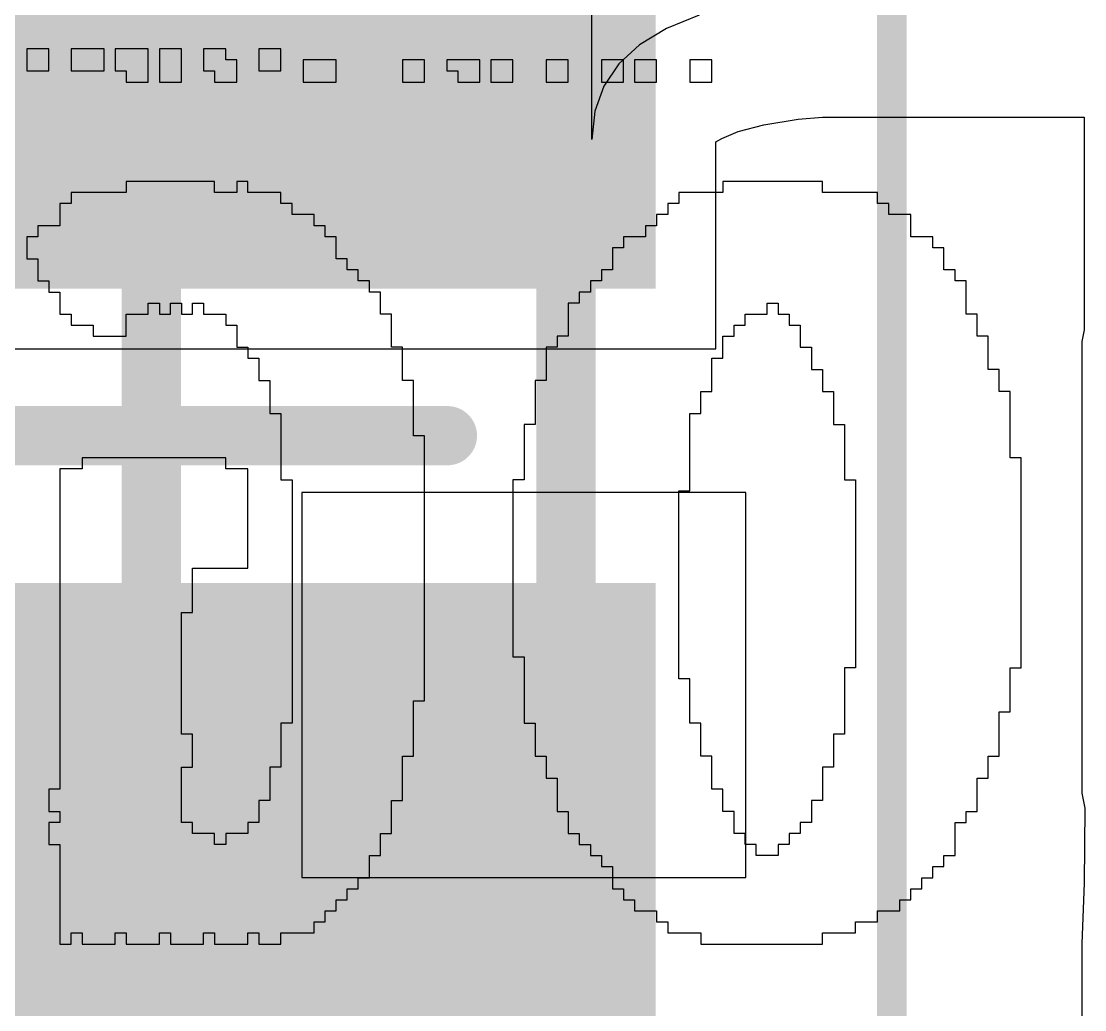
# Model space of a CAD drawing. Header units: millimetres. Extents: x 0 to 168, y 0 to 109.
# Drawn here: x 80.553 to 82.348, y 68.754 to 70.423 of the extents above; entities that cross this region are included whole.
import ezdxf

# ---------------------------------------------------------------- set-up
doc = ezdxf.new("R2010")
doc.units = ezdxf.units.MM
for name, color, linetype in [('BottomOverlay', 54, 'Continuous'), ('Mechanical13', 56, 'Continuous'), ('Mechanical15', 56, 'Continuous'), ('TopLayer', 1, 'Continuous'), ('TopPaste', 8, 'Continuous'), ('TopSolder', 216, 'Continuous')]:
    doc.layers.add(name, color=color, linetype=linetype)

# ---------------------------------------------------------------- blocks, each defined once
blk = doc.blocks.new('RES0805_140')
at = {"layer": 'TopLayer'}
for points in [[(-1.65, -0.75), (-1.65, 0.75), (-0.35, 0.75), (-0.35, -0.75)], [(0.35, -0.75), (0.35, 0.75), (1.65, 0.75), (1.65, -0.75)]]:
    blk.add_hatch(color=1, dxfattribs=at).paths.add_polyline_path(points)
at = {"layer": 'TopPaste'}
for points in [[(-1.65, -0.75), (-1.65, 0.75), (-0.35, 0.75), (-0.35, -0.75)], [(0.35, -0.75), (0.35, 0.75), (1.65, 0.75), (1.65, -0.75)]]:
    blk.add_hatch(color=8, dxfattribs=at).paths.add_polyline_path(points)
at = {"layer": 'TopSolder'}
for points in [[(-1.7516, -0.8516), (-1.7516, 0.8516), (-0.2484, 0.8516), (-0.2484, -0.8516)], [(0.2484, -0.8516), (0.2484, 0.8516), (1.7516, 0.8516), (1.7516, -0.8516)]]:
    blk.add_hatch(color=216, dxfattribs=at).paths.add_polyline_path(points)
at = {"layer": 'Mechanical13', "const_width": 0.1}
blk.add_lwpolyline([(1.1, 0.7), (-1.1, 0.7)], dxfattribs=at)
at = {"layer": 'Mechanical15'}
for points, const_width in [([(2.15, 1.25), (-2.15, 1.25)], 0.05), ([(0, -0.5), (0, 0.5)], 0.1), ([(0.5, 0), (-0.5, 0)], 0.1)]:
    blk.add_lwpolyline(points, dxfattribs=dict(at, const_width=const_width))
at = {"layer": 'Mechanical15', "const_width": 0.05}
for points in [[(-0.025, 0.5, 1), (0.025, 0.5, 1)], [(-0.525, 0, 1), (-0.475, 0, 1)], [(0.475, 0, 1), (0.525, 0, 1)]]:
    blk.add_lwpolyline(points, format="xyb", close=True, dxfattribs=at)

msp = doc.modelspace()

# ---------------------------------------------------------------- linework, layer by layer
at = {"layer": 'BottomOverlay'}
for p, q in [((80.5993, 70.3759), (80.562, 70.3759)), ((80.562, 70.3759), (80.562, 70.3572)), ((80.5993, 70.3572), (80.5993, 70.3759)), ((80.6925, 70.3759), (80.6366, 70.3759)), ((80.6366, 70.3759), (80.6366, 70.3572)), ((80.6925, 70.3572), (80.6925, 70.3759)), ((80.7671, 70.3759), (80.7112, 70.3759)), ((80.7112, 70.3759), (80.7112, 70.3572)), ((80.7671, 70.3572), (80.7671, 70.3759)), ((80.8231, 70.3759), (80.7858, 70.3759)), ((80.7858, 70.3759), (80.7858, 70.3572)), ((80.8231, 70.3572), (80.8231, 70.3759)), ((80.8977, 70.3759), (80.8604, 70.3759)), ((80.8604, 70.3759), (80.8604, 70.3572)), ((80.8977, 70.3572), (80.8977, 70.3759)), ((80.991, 70.3759), (80.9537, 70.3759)), ((80.9537, 70.3759), (80.9537, 70.3572)), ((80.991, 70.3572), (80.991, 70.3759)), ((80.562, 70.3572), (80.562, 70.3386)), ((80.5993, 70.3386), (80.5993, 70.3572)), ((80.6366, 70.3572), (80.6366, 70.3386)), ((80.6925, 70.3386), (80.6925, 70.3572)), ((80.7112, 70.3572), (80.7112, 70.3386)), ((80.7671, 70.3386), (80.7671, 70.3572)), ((80.7858, 70.3572), (80.7858, 70.3386)), ((80.8231, 70.3386), (80.8231, 70.3572)), ((80.8604, 70.3572), (80.8604, 70.3386)), ((80.9164, 70.3572), (80.8977, 70.3572)), ((80.9164, 70.3386), (80.9164, 70.3572)), ((80.9537, 70.3572), (80.9537, 70.3386)), ((80.991, 70.3386), (80.991, 70.3572)), ((81.0843, 70.3572), (81.0283, 70.3572)), ((81.0283, 70.3572), (81.0283, 70.3386)), ((81.0843, 70.3386), (81.0843, 70.3572)), ((81.2335, 70.3572), (81.1962, 70.3572)), ((81.1962, 70.3572), (81.1962, 70.3386)), ((81.2335, 70.3386), (81.2335, 70.3572)), ((81.3268, 70.3572), (81.2708, 70.3572)), ((81.2708, 70.3572), (81.2708, 70.3386)), ((81.3268, 70.3386), (81.3268, 70.3572)), ((81.3827, 70.3572), (81.3454, 70.3572)), ((81.3454, 70.3572), (81.3454, 70.3386)), ((81.3827, 70.3386), (81.3827, 70.3572)), ((81.476, 70.3572), (81.4387, 70.3572)), ((81.4387, 70.3572), (81.4387, 70.3386)), ((81.476, 70.3386), (81.476, 70.3572)), ((81.5693, 70.3572), (81.532, 70.3572)), ((81.532, 70.3572), (81.532, 70.3386)), ((81.5693, 70.3386), (81.5693, 70.3572)), ((81.6252, 70.3572), (81.5879, 70.3572)), ((81.5879, 70.3572), (81.5879, 70.3386)), ((81.6252, 70.3386), (81.6252, 70.3572)), ((81.7185, 70.3572), (81.6812, 70.3572)), ((81.6812, 70.3572), (81.6812, 70.3386)), ((81.7185, 70.3386), (81.7185, 70.3572)), ((80.562, 70.3386), (80.5993, 70.3386)), ((80.6366, 70.3386), (80.6925, 70.3386)), ((80.7112, 70.3386), (80.7298, 70.3386)), ((80.7298, 70.3386), (80.7298, 70.3199)), ((80.7671, 70.3199), (80.7671, 70.3386)), ((80.7858, 70.3386), (80.7858, 70.3199)), ((80.8231, 70.3199), (80.8231, 70.3386)), ((80.8604, 70.3386), (80.8791, 70.3386)), ((80.8791, 70.3386), (80.8791, 70.3199)), ((80.9164, 70.3199), (80.9164, 70.3386)), ((80.9537, 70.3386), (80.991, 70.3386)), ((81.0283, 70.3386), (81.0283, 70.3199)), ((81.0843, 70.3199), (81.0843, 70.3386)), ((81.1962, 70.3386), (81.1962, 70.3199)), ((81.2335, 70.3199), (81.2335, 70.3386)), ((81.2708, 70.3386), (81.2895, 70.3386)), ((81.2895, 70.3386), (81.2895, 70.3199)), ((81.3268, 70.3199), (81.3268, 70.3386)), ((81.3454, 70.3386), (81.3454, 70.3199)), ((81.3827, 70.3199), (81.3827, 70.3386)), ((81.4387, 70.3386), (81.4387, 70.3199)), ((81.476, 70.3199), (81.476, 70.3386)), ((81.532, 70.3386), (81.532, 70.3199)), ((81.5693, 70.3199), (81.5693, 70.3386)), ((81.5879, 70.3386), (81.5879, 70.3199)), ((81.6252, 70.3199), (81.6252, 70.3386)), ((81.6812, 70.3386), (81.6812, 70.3199)), ((81.7185, 70.3199), (81.7185, 70.3386)), ((80.7298, 70.3199), (80.7671, 70.3199)), ((80.7858, 70.3199), (80.8231, 70.3199)), ((80.8791, 70.3199), (80.9164, 70.3199)), ((81.0283, 70.3199), (81.0843, 70.3199)), ((81.1962, 70.3199), (81.2335, 70.3199)), ((81.2895, 70.3199), (81.3268, 70.3199)), ((81.3454, 70.3199), (81.3827, 70.3199)), ((81.4387, 70.3199), (81.476, 70.3199)), ((81.532, 70.3199), (81.5693, 70.3199)), ((81.5879, 70.3199), (81.6252, 70.3199)), ((81.6812, 70.3199), (81.7185, 70.3199)), ((80.8791, 70.152), (80.7298, 70.152)), ((80.7298, 70.152), (80.7298, 70.1334)), ((80.8791, 70.1334), (80.8791, 70.152)), ((80.935, 70.152), (80.9164, 70.152)), ((80.9164, 70.152), (80.9164, 70.1334)), ((80.935, 70.1334), (80.935, 70.152)), ((81.905, 70.152), (81.7372, 70.152)), ((81.7372, 70.152), (81.7372, 70.1334)), ((81.905, 70.1334), (81.905, 70.152)), ((80.7298, 70.1334), (80.6366, 70.1334)), ((80.6366, 70.1334), (80.6366, 70.1147)), ((80.9164, 70.1334), (80.8791, 70.1334)), ((80.991, 70.1334), (80.935, 70.1334)), ((80.991, 70.1147), (80.991, 70.1334)), ((81.7372, 70.1334), (81.6625, 70.1334)), ((81.6625, 70.1334), (81.6625, 70.1147)), ((81.9983, 70.1334), (81.905, 70.1334)), ((81.9983, 70.1147), (81.9983, 70.1334)), ((80.6366, 70.1147), (80.6179, 70.1147)), ((80.6179, 70.1147), (80.6179, 70.0961)), ((81.0097, 70.1147), (80.991, 70.1147)), ((81.0097, 70.0961), (81.0097, 70.1147)), ((81.6625, 70.1147), (81.6439, 70.1147)), ((81.6439, 70.1147), (81.6439, 70.0961)), ((82.017, 70.1147), (81.9983, 70.1147)), ((82.017, 70.0961), (82.017, 70.1147)), ((80.6179, 70.0961), (80.6179, 70.0774)), ((81.047, 70.0961), (81.0097, 70.0961)), ((81.047, 70.0774), (81.047, 70.0961)), ((81.6439, 70.0961), (81.6252, 70.0961)), ((81.6252, 70.0961), (81.6252, 70.0774)), ((82.0543, 70.0961), (82.017, 70.0961)), ((82.0543, 70.0774), (82.0543, 70.0961)), ((80.6179, 70.0774), (80.5806, 70.0774)), ((80.5806, 70.0774), (80.5806, 70.0588)), ((81.0656, 70.0774), (81.047, 70.0774)), ((81.0656, 70.0588), (81.0656, 70.0774)), ((81.6252, 70.0774), (81.6066, 70.0774)), ((81.6066, 70.0774), (81.6066, 70.0588)), ((82.0543, 70.0588), (82.0543, 70.0774)), ((80.5806, 70.0588), (80.562, 70.0588)), ((80.562, 70.0588), (80.562, 70.0401)), ((81.0843, 70.0588), (81.0656, 70.0588)), ((81.0843, 70.0401), (81.0843, 70.0588)), ((81.6066, 70.0588), (81.5693, 70.0588)), ((81.5693, 70.0588), (81.5693, 70.0401)), ((82.0916, 70.0588), (82.0543, 70.0588)), ((82.0916, 70.0401), (82.0916, 70.0588)), ((80.562, 70.0401), (80.562, 70.0214)), ((81.0843, 70.0214), (81.0843, 70.0401)), ((81.5693, 70.0401), (81.5506, 70.0401)), ((81.5506, 70.0401), (81.5506, 70.0214)), ((82.1102, 70.0401), (82.0916, 70.0401)), ((82.1102, 70.0214), (82.1102, 70.0401)), ((80.562, 70.0214), (80.5806, 70.0214)), ((80.5806, 70.0214), (80.5806, 70.0028)), ((81.1029, 70.0214), (81.0843, 70.0214)), ((81.1029, 70.0028), (81.1029, 70.0214)), ((81.5506, 70.0214), (81.5506, 70.0028)), ((82.1102, 70.0028), (82.1102, 70.0214)), ((80.5806, 70.0028), (80.5806, 69.9841)), ((81.1216, 70.0028), (81.1029, 70.0028)), ((81.1216, 69.9841), (81.1216, 70.0028)), ((81.5506, 70.0028), (81.532, 70.0028)), ((81.532, 70.0028), (81.532, 69.9841)), ((82.1289, 70.0028), (82.1102, 70.0028)), ((82.1289, 69.9841), (82.1289, 70.0028)), ((80.5806, 69.9841), (80.5993, 69.9841)), ((80.5993, 69.9841), (80.5993, 69.9655)), ((81.1402, 69.9841), (81.1216, 69.9841)), ((81.1402, 69.9655), (81.1402, 69.9841)), ((81.532, 69.9841), (81.5133, 69.9841)), ((81.5133, 69.9841), (81.5133, 69.9655)), ((82.1475, 69.9841), (82.1289, 69.9841)), ((82.1475, 69.9655), (82.1475, 69.9841)), ((80.5993, 69.9655), (80.6179, 69.9655)), ((80.6179, 69.9655), (80.6179, 69.9468)), ((81.1589, 69.9655), (81.1402, 69.9655)), ((81.1589, 69.9468), (81.1589, 69.9655)), ((81.5133, 69.9655), (81.4947, 69.9655)), ((81.4947, 69.9655), (81.4947, 69.9468)), ((82.1475, 69.9468), (82.1475, 69.9655)), ((80.6179, 69.9468), (80.6179, 69.9282)), ((80.7671, 69.9282), (80.7671, 69.9468)), ((80.7671, 69.9468), (80.7858, 69.9468)), ((80.7858, 69.9468), (80.7858, 69.9282)), ((80.8045, 69.9282), (80.8045, 69.9468)), ((80.8045, 69.9468), (80.8231, 69.9468)), ((80.8231, 69.9468), (80.8231, 69.9282)), ((80.8418, 69.9282), (80.8418, 69.9468)), ((80.8418, 69.9468), (80.8604, 69.9468)), ((80.8604, 69.9468), (80.8604, 69.9282)), ((81.1589, 69.9282), (81.1589, 69.9468)), ((81.4947, 69.9468), (81.476, 69.9468)), ((81.476, 69.9468), (81.476, 69.9282)), ((81.8118, 69.9282), (81.8118, 69.9468)), ((81.8118, 69.9468), (81.8304, 69.9468)), ((81.8304, 69.9468), (81.8304, 69.9282)), ((82.1475, 69.9282), (82.1475, 69.9468)), ((80.6179, 69.9282), (80.6366, 69.9282)), ((80.6366, 69.9282), (80.6366, 69.9095)), ((80.7298, 69.9095), (80.7298, 69.9282)), ((80.7298, 69.9282), (80.7671, 69.9282)), ((80.7858, 69.9282), (80.8045, 69.9282)), ((80.8231, 69.9282), (80.8418, 69.9282)), ((80.8604, 69.9282), (80.8977, 69.9282)), ((80.8977, 69.9282), (80.8977, 69.9095)), ((81.1775, 69.9282), (81.1589, 69.9282)), ((81.1775, 69.9095), (81.1775, 69.9282)), ((81.476, 69.9282), (81.476, 69.9095)), ((81.7745, 69.9095), (81.7745, 69.9282)), ((81.7745, 69.9282), (81.8118, 69.9282)), ((81.8304, 69.9282), (81.8491, 69.9282)), ((81.8491, 69.9282), (81.8491, 69.9095)), ((82.1662, 69.9282), (82.1475, 69.9282)), ((82.1662, 69.9095), (82.1662, 69.9282)), ((80.6366, 69.9095), (80.6739, 69.9095)), ((80.6739, 69.9095), (80.6739, 69.8909)), ((80.7298, 69.8909), (80.7298, 69.9095)), ((80.8977, 69.9095), (80.9164, 69.9095)), ((80.9164, 69.9095), (80.9164, 69.8909)), ((81.1775, 69.8909), (81.1775, 69.9095)), ((81.476, 69.9095), (81.476, 69.8909)), ((81.7558, 69.8909), (81.7558, 69.9095)), ((81.7558, 69.9095), (81.7745, 69.9095)), ((81.8491, 69.9095), (81.8677, 69.9095)), ((81.8677, 69.9095), (81.8677, 69.8909)), ((82.1662, 69.8909), (82.1662, 69.9095)), ((80.6739, 69.8909), (80.7298, 69.8909)), ((80.9164, 69.8909), (80.9164, 69.8722)), ((81.1775, 69.8722), (81.1775, 69.8909)), ((81.476, 69.8909), (81.4573, 69.8909)), ((81.4573, 69.8909), (81.4573, 69.8722)), ((81.7372, 69.8722), (81.7372, 69.8909)), ((81.7372, 69.8909), (81.7558, 69.8909)), ((81.8677, 69.8909), (81.8677, 69.8722)), ((82.1848, 69.8909), (82.1662, 69.8909)), ((82.1848, 69.8722), (82.1848, 69.8909)), ((80.9164, 69.8722), (80.935, 69.8722)), ((80.935, 69.8722), (80.935, 69.8536)), ((81.1962, 69.8722), (81.1775, 69.8722)), ((81.1962, 69.8536), (81.1962, 69.8722)), ((81.4573, 69.8722), (81.4387, 69.8722)), ((81.4387, 69.8722), (81.4387, 69.8536)), ((81.7372, 69.8536), (81.7372, 69.8722)), ((81.8677, 69.8722), (81.8864, 69.8722)), ((81.8864, 69.8722), (81.8864, 69.8536)), ((82.1848, 69.8536), (82.1848, 69.8722)), ((80.935, 69.8536), (80.9537, 69.8536)), ((80.9537, 69.8536), (80.9537, 69.8349)), ((81.1962, 69.8349), (81.1962, 69.8536)), ((81.4387, 69.8536), (81.4387, 69.8349)), ((81.7185, 69.8349), (81.7185, 69.8536)), ((81.7185, 69.8536), (81.7372, 69.8536)), ((81.8864, 69.8536), (81.8864, 69.8349)), ((82.1848, 69.8349), (82.1848, 69.8536)), ((80.9537, 69.8349), (80.9537, 69.8163)), ((81.1962, 69.8163), (81.1962, 69.8349)), ((81.4387, 69.8349), (81.4387, 69.8163)), ((81.7185, 69.8163), (81.7185, 69.8349)), ((81.8864, 69.8349), (81.905, 69.8349)), ((81.905, 69.8349), (81.905, 69.8163)), ((82.2035, 69.8349), (82.1848, 69.8349)), ((82.2035, 69.8163), (82.2035, 69.8349)), ((80.9537, 69.8163), (80.9723, 69.8163)), ((80.9723, 69.8163), (80.9723, 69.7976)), ((81.2148, 69.8163), (81.1962, 69.8163)), ((81.2148, 69.7976), (81.2148, 69.8163)), ((81.4387, 69.8163), (81.42, 69.8163)), ((81.42, 69.8163), (81.42, 69.7976)), ((81.7185, 69.7976), (81.7185, 69.8163)), ((81.905, 69.8163), (81.905, 69.7976)), ((82.2035, 69.7976), (82.2035, 69.8163)), ((80.9723, 69.7976), (80.9723, 69.779)), ((81.2148, 69.779), (81.2148, 69.7976)), ((81.42, 69.7976), (81.42, 69.779)), ((81.6998, 69.779), (81.6998, 69.7976)), ((81.6998, 69.7976), (81.7185, 69.7976)), ((81.905, 69.7976), (81.9237, 69.7976)), ((81.9237, 69.7976), (81.9237, 69.779)), ((82.2222, 69.7976), (82.2035, 69.7976)), ((82.2222, 69.779), (82.2222, 69.7976)), ((80.9723, 69.779), (80.9723, 69.7603)), ((81.2148, 69.7603), (81.2148, 69.779)), ((81.42, 69.779), (81.42, 69.7603)), ((81.6998, 69.7603), (81.6998, 69.779)), ((81.9237, 69.779), (81.9237, 69.7603)), ((82.2222, 69.7603), (82.2222, 69.779)), ((80.9723, 69.7603), (80.991, 69.7603)), ((80.991, 69.7603), (80.991, 69.7416)), ((81.2148, 69.7416), (81.2148, 69.7603)), ((81.42, 69.7603), (81.42, 69.7416)), ((81.6812, 69.7416), (81.6812, 69.7603)), ((81.6812, 69.7603), (81.6998, 69.7603)), ((81.9237, 69.7603), (81.9237, 69.7416)), ((82.2222, 69.7416), (82.2222, 69.7603)), ((80.991, 69.7416), (80.991, 69.723)), ((81.2148, 69.723), (81.2148, 69.7416)), ((81.42, 69.7416), (81.4014, 69.7416)), ((81.4014, 69.7416), (81.4014, 69.723)), ((81.6812, 69.723), (81.6812, 69.7416)), ((81.9237, 69.7416), (81.9423, 69.7416)), ((81.9423, 69.7416), (81.9423, 69.723)), ((82.2222, 69.723), (82.2222, 69.7416)), ((80.991, 69.723), (80.991, 69.7043)), ((81.2335, 69.723), (81.2148, 69.723)), ((81.2335, 69.7043), (81.2335, 69.723)), ((81.4014, 69.723), (81.4014, 69.7043)), ((81.6812, 69.7043), (81.6812, 69.723)), ((81.9423, 69.723), (81.9423, 69.7043)), ((82.2222, 69.7043), (82.2222, 69.723)), ((80.991, 69.7043), (80.991, 69.6857)), ((81.2335, 69.6857), (81.2335, 69.7043)), ((81.4014, 69.7043), (81.4014, 69.6857)), ((81.6812, 69.6857), (81.6812, 69.7043)), ((81.9423, 69.7043), (81.9423, 69.6857)), ((82.2222, 69.6857), (82.2222, 69.7043)), ((80.8977, 69.6857), (80.6552, 69.6857)), ((80.6552, 69.6857), (80.6552, 69.667)), ((80.8977, 69.667), (80.8977, 69.6857)), ((80.991, 69.6857), (80.991, 69.667)), ((81.2335, 69.667), (81.2335, 69.6857)), ((81.4014, 69.6857), (81.4014, 69.667)), ((81.6812, 69.667), (81.6812, 69.6857)), ((81.9423, 69.6857), (81.9423, 69.667)), ((82.2408, 69.6857), (82.2222, 69.6857)), ((82.2408, 69.667), (82.2408, 69.6857)), ((80.6552, 69.667), (80.6179, 69.667)), ((80.6179, 69.667), (80.6179, 69.6484)), ((80.935, 69.667), (80.8977, 69.667)), ((80.935, 69.6484), (80.935, 69.667)), ((80.991, 69.667), (80.991, 69.6484)), ((81.2335, 69.6484), (81.2335, 69.667)), ((81.4014, 69.667), (81.4014, 69.6484)), ((81.6812, 69.6484), (81.6812, 69.667)), ((81.9423, 69.667), (81.9423, 69.6484)), ((82.2408, 69.6484), (82.2408, 69.667)), ((80.6179, 69.6484), (80.6179, 69.6297)), ((80.935, 69.6297), (80.935, 69.6484)), ((80.991, 69.6484), (81.0097, 69.6484)), ((81.0097, 69.6484), (81.0097, 69.6297)), ((81.2335, 69.6297), (81.2335, 69.6484)), ((81.4014, 69.6484), (81.3827, 69.6484)), ((81.3827, 69.6484), (81.3827, 69.6297)), ((81.6812, 69.6297), (81.6812, 69.6484)), ((81.9423, 69.6484), (81.961, 69.6484)), ((81.961, 69.6484), (81.961, 69.6297)), ((82.2408, 69.6297), (82.2408, 69.6484)), ((80.6179, 69.6297), (80.6179, 69.6111)), ((80.935, 69.6111), (80.935, 69.6297)), ((81.0097, 69.6297), (81.0097, 69.6111)), ((81.2335, 69.6111), (81.2335, 69.6297)), ((81.3827, 69.6297), (81.3827, 69.6111)), ((81.6625, 69.6111), (81.6625, 69.6297)), ((81.6625, 69.6297), (81.6812, 69.6297)), ((81.961, 69.6297), (81.961, 69.6111)), ((82.2408, 69.6111), (82.2408, 69.6297)), ((80.6179, 69.6111), (80.6179, 69.5924)), ((80.935, 69.5924), (80.935, 69.6111)), ((81.0097, 69.6111), (81.0097, 69.5924)), ((81.2335, 69.5924), (81.2335, 69.6111)), ((81.3827, 69.6111), (81.3827, 69.5924)), ((81.6625, 69.5924), (81.6625, 69.6111)), ((81.961, 69.6111), (81.961, 69.5924)), ((82.2408, 69.5924), (82.2408, 69.6111)), ((80.6179, 69.5924), (80.6179, 69.5738)), ((80.935, 69.5738), (80.935, 69.5924)), ((81.0097, 69.5924), (81.0097, 69.5738)), ((81.2335, 69.5738), (81.2335, 69.5924)), ((81.3827, 69.5924), (81.3827, 69.5738)), ((81.6625, 69.5738), (81.6625, 69.5924)), ((81.961, 69.5924), (81.961, 69.5738)), ((82.2408, 69.5738), (82.2408, 69.5924)), ((80.6179, 69.5738), (80.6179, 69.5551)), ((80.935, 69.5551), (80.935, 69.5738)), ((81.0097, 69.5738), (81.0097, 69.5551)), ((81.2335, 69.5551), (81.2335, 69.5738)), ((81.3827, 69.5738), (81.3827, 69.5551)), ((81.6625, 69.5551), (81.6625, 69.5738)), ((81.961, 69.5738), (81.961, 69.5551)), ((82.2408, 69.5551), (82.2408, 69.5738)), ((80.6179, 69.5551), (80.6179, 69.5364)), ((80.935, 69.5364), (80.935, 69.5551)), ((81.0097, 69.5551), (81.0097, 69.5364)), ((81.2335, 69.5364), (81.2335, 69.5551)), ((81.3827, 69.5551), (81.3827, 69.5364)), ((81.6625, 69.5364), (81.6625, 69.5551)), ((81.961, 69.5551), (81.961, 69.5364)), ((82.2408, 69.5364), (82.2408, 69.5551)), ((80.6179, 69.5364), (80.6179, 69.5178)), ((80.935, 69.5178), (80.935, 69.5364)), ((81.0097, 69.5364), (81.0097, 69.5178)), ((81.2335, 69.5178), (81.2335, 69.5364)), ((81.3827, 69.5364), (81.3827, 69.5178)), ((81.6625, 69.5178), (81.6625, 69.5364)), ((81.961, 69.5364), (81.961, 69.5178)), ((82.2408, 69.5178), (82.2408, 69.5364)), ((80.6179, 69.5178), (80.6179, 69.4991)), ((80.935, 69.4991), (80.935, 69.5178)), ((81.0097, 69.5178), (81.0097, 69.4991)), ((81.2335, 69.4991), (81.2335, 69.5178)), ((81.3827, 69.5178), (81.3827, 69.4991)), ((81.6625, 69.4991), (81.6625, 69.5178)), ((81.961, 69.5178), (81.961, 69.4991)), ((82.2408, 69.4991), (82.2408, 69.5178)), ((80.6179, 69.4991), (80.6179, 69.4805)), ((80.8418, 69.4805), (80.8418, 69.4991)), ((80.8418, 69.4991), (80.935, 69.4991)), ((81.0097, 69.4991), (81.0097, 69.4805)), ((81.2335, 69.4805), (81.2335, 69.4991)), ((81.3827, 69.4991), (81.3827, 69.4805)), ((81.6625, 69.4805), (81.6625, 69.4991)), ((81.961, 69.4991), (81.961, 69.4805)), ((82.2408, 69.4805), (82.2408, 69.4991)), ((80.6179, 69.4805), (80.6179, 69.4618)), ((80.8418, 69.4618), (80.8418, 69.4805)), ((81.0097, 69.4805), (81.0097, 69.4618)), ((81.2335, 69.4618), (81.2335, 69.4805)), ((81.3827, 69.4805), (81.3827, 69.4618)), ((81.6625, 69.4618), (81.6625, 69.4805)), ((81.961, 69.4805), (81.961, 69.4618)), ((82.2408, 69.4618), (82.2408, 69.4805)), ((80.6179, 69.4618), (80.6179, 69.4432)), ((80.8418, 69.4432), (80.8418, 69.4618)), ((81.0097, 69.4618), (81.0097, 69.4432)), ((81.2335, 69.4432), (81.2335, 69.4618)), ((81.3827, 69.4618), (81.3827, 69.4432)), ((81.6625, 69.4432), (81.6625, 69.4618)), ((81.961, 69.4618), (81.961, 69.4432)), ((82.2408, 69.4432), (82.2408, 69.4618)), ((80.6179, 69.4432), (80.6179, 69.4245)), ((80.8418, 69.4245), (80.8418, 69.4432)), ((81.0097, 69.4432), (81.0097, 69.4245)), ((81.2335, 69.4245), (81.2335, 69.4432)), ((81.3827, 69.4432), (81.3827, 69.4245)), ((81.6625, 69.4245), (81.6625, 69.4432)), ((81.961, 69.4432), (81.961, 69.4245)), ((82.2408, 69.4245), (82.2408, 69.4432)), ((80.6179, 69.4245), (80.6179, 69.4059)), ((80.8231, 69.4059), (80.8231, 69.4245)), ((80.8231, 69.4245), (80.8418, 69.4245)), ((81.0097, 69.4245), (81.0097, 69.4059)), ((81.2335, 69.4059), (81.2335, 69.4245)), ((81.3827, 69.4245), (81.3827, 69.4059)), ((81.6625, 69.4059), (81.6625, 69.4245)), ((81.961, 69.4245), (81.961, 69.4059)), ((82.2408, 69.4059), (82.2408, 69.4245)), ((80.6179, 69.4059), (80.6179, 69.3872)), ((80.8231, 69.3872), (80.8231, 69.4059)), ((81.0097, 69.4059), (81.0097, 69.3872)), ((81.2335, 69.3872), (81.2335, 69.4059)), ((81.3827, 69.4059), (81.3827, 69.3872)), ((81.6625, 69.3872), (81.6625, 69.4059)), ((81.961, 69.4059), (81.961, 69.3872)), ((82.2408, 69.3872), (82.2408, 69.4059)), ((80.6179, 69.3872), (80.6179, 69.3686)), ((80.8231, 69.3686), (80.8231, 69.3872)), ((81.0097, 69.3872), (81.0097, 69.3686)), ((81.2335, 69.3686), (81.2335, 69.3872)), ((81.3827, 69.3872), (81.3827, 69.3686)), ((81.6625, 69.3686), (81.6625, 69.3872)), ((81.961, 69.3872), (81.961, 69.3686)), ((82.2408, 69.3686), (82.2408, 69.3872)), ((80.6179, 69.3686), (80.6179, 69.3499)), ((80.8231, 69.3499), (80.8231, 69.3686)), ((81.0097, 69.3686), (81.0097, 69.3499)), ((81.2335, 69.3499), (81.2335, 69.3686)), ((81.3827, 69.3686), (81.3827, 69.3499)), ((81.6625, 69.3499), (81.6625, 69.3686)), ((81.961, 69.3686), (81.961, 69.3499)), ((82.2408, 69.3499), (82.2408, 69.3686)), ((80.6179, 69.3499), (80.6179, 69.3313)), ((80.8231, 69.3313), (80.8231, 69.3499)), ((81.0097, 69.3499), (81.0097, 69.3313)), ((81.2335, 69.3313), (81.2335, 69.3499)), ((81.3827, 69.3499), (81.4014, 69.3499)), ((81.4014, 69.3499), (81.4014, 69.3313)), ((81.6625, 69.3313), (81.6625, 69.3499)), ((81.961, 69.3499), (81.961, 69.3313)), ((82.2408, 69.3313), (82.2408, 69.3499)), ((80.6179, 69.3313), (80.6179, 69.3126)), ((80.8231, 69.3126), (80.8231, 69.3313)), ((81.0097, 69.3313), (81.0097, 69.3126)), ((81.2335, 69.3126), (81.2335, 69.3313)), ((81.4014, 69.3313), (81.4014, 69.3126)), ((81.6625, 69.3126), (81.6625, 69.3313)), ((81.961, 69.3313), (81.9423, 69.3313)), ((81.9423, 69.3313), (81.9423, 69.3126)), ((82.2222, 69.3126), (82.2222, 69.3313)), ((82.2222, 69.3313), (82.2408, 69.3313)), ((80.6179, 69.3126), (80.6179, 69.2939)), ((80.8231, 69.2939), (80.8231, 69.3126)), ((81.0097, 69.3126), (81.0097, 69.2939)), ((81.2335, 69.2939), (81.2335, 69.3126)), ((81.4014, 69.3126), (81.4014, 69.2939)), ((81.6812, 69.3126), (81.6625, 69.3126)), ((81.6812, 69.2939), (81.6812, 69.3126)), ((81.9423, 69.3126), (81.9423, 69.2939)), ((82.2222, 69.2939), (82.2222, 69.3126)), ((80.6179, 69.2939), (80.6179, 69.2753)), ((80.8231, 69.2753), (80.8231, 69.2939)), ((81.0097, 69.2939), (81.0097, 69.2753)), ((81.2335, 69.2753), (81.2335, 69.2939)), ((81.4014, 69.2939), (81.4014, 69.2753)), ((81.6812, 69.2753), (81.6812, 69.2939)), ((81.9423, 69.2939), (81.9423, 69.2753)), ((82.2222, 69.2753), (82.2222, 69.2939)), ((80.6179, 69.2753), (80.6179, 69.2566)), ((80.8231, 69.2566), (80.8231, 69.2753)), ((81.0097, 69.2753), (81.0097, 69.2566)), ((81.2148, 69.2566), (81.2148, 69.2753)), ((81.2148, 69.2753), (81.2335, 69.2753)), ((81.4014, 69.2753), (81.4014, 69.2566)), ((81.6812, 69.2566), (81.6812, 69.2753)), ((81.9423, 69.2753), (81.9423, 69.2566)), ((82.2222, 69.2566), (82.2222, 69.2753)), ((80.6179, 69.2566), (80.6179, 69.238)), ((80.8231, 69.238), (80.8231, 69.2566)), ((81.0097, 69.2566), (81.0097, 69.238)), ((81.2148, 69.238), (81.2148, 69.2566)), ((81.4014, 69.2566), (81.4014, 69.238)), ((81.6812, 69.238), (81.6812, 69.2566)), ((81.9423, 69.2566), (81.9423, 69.238)), ((82.2035, 69.238), (82.2035, 69.2566)), ((82.2035, 69.2566), (82.2222, 69.2566)), ((80.6179, 69.238), (80.6179, 69.2193)), ((80.8231, 69.2193), (80.8231, 69.238)), ((81.0097, 69.238), (80.991, 69.238)), ((80.991, 69.238), (80.991, 69.2193)), ((81.2148, 69.2193), (81.2148, 69.238)), ((81.4014, 69.238), (81.42, 69.238)), ((81.42, 69.238), (81.42, 69.2193)), ((81.6998, 69.238), (81.6812, 69.238)), ((81.6998, 69.2193), (81.6998, 69.238)), ((81.9423, 69.238), (81.9423, 69.2193)), ((82.2035, 69.2193), (82.2035, 69.238)), ((80.6179, 69.2193), (80.6179, 69.2007)), ((80.8418, 69.2193), (80.8231, 69.2193)), ((80.8418, 69.2007), (80.8418, 69.2193)), ((80.991, 69.2193), (80.991, 69.2007)), ((81.2148, 69.2007), (81.2148, 69.2193)), ((81.42, 69.2193), (81.42, 69.2007)), ((81.6998, 69.2007), (81.6998, 69.2193)), ((81.9423, 69.2193), (81.9237, 69.2193)), ((81.9237, 69.2193), (81.9237, 69.2007)), ((82.2035, 69.2007), (82.2035, 69.2193)), ((80.6179, 69.2007), (80.6179, 69.182)), ((80.8418, 69.182), (80.8418, 69.2007)), ((80.991, 69.2007), (80.991, 69.182)), ((81.2148, 69.182), (81.2148, 69.2007)), ((81.42, 69.2007), (81.42, 69.182)), ((81.6998, 69.182), (81.6998, 69.2007)), ((81.9237, 69.2007), (81.9237, 69.182)), ((82.2035, 69.182), (82.2035, 69.2007)), ((80.6179, 69.182), (80.6179, 69.1634)), ((80.8418, 69.1634), (80.8418, 69.182)), ((80.991, 69.182), (80.991, 69.1634)), ((81.1962, 69.1634), (81.1962, 69.182)), ((81.1962, 69.182), (81.2148, 69.182)), ((81.42, 69.182), (81.4387, 69.182)), ((81.4387, 69.182), (81.4387, 69.1634)), ((81.7185, 69.182), (81.6998, 69.182)), ((81.7185, 69.1634), (81.7185, 69.182)), ((81.9237, 69.182), (81.9237, 69.1634)), ((82.1848, 69.1634), (82.1848, 69.182)), ((82.1848, 69.182), (82.2035, 69.182)), ((80.6179, 69.1634), (80.6179, 69.1447)), ((80.8231, 69.1447), (80.8231, 69.1634)), ((80.8231, 69.1634), (80.8418, 69.1634)), ((80.991, 69.1634), (80.9723, 69.1634)), ((80.9723, 69.1634), (80.9723, 69.1447)), ((81.1962, 69.1447), (81.1962, 69.1634)), ((81.4387, 69.1634), (81.4387, 69.1447)), ((81.7185, 69.1447), (81.7185, 69.1634)), ((81.9237, 69.1634), (81.905, 69.1634)), ((81.905, 69.1634), (81.905, 69.1447)), ((82.1848, 69.1447), (82.1848, 69.1634)), ((80.6179, 69.1447), (80.6179, 69.1261)), ((80.8231, 69.1261), (80.8231, 69.1447)), ((80.9723, 69.1447), (80.9723, 69.1261)), ((81.1962, 69.1261), (81.1962, 69.1447)), ((81.4387, 69.1447), (81.4573, 69.1447)), ((81.4573, 69.1447), (81.4573, 69.1261)), ((81.7185, 69.1261), (81.7185, 69.1447)), ((81.905, 69.1447), (81.905, 69.1261)), ((82.1662, 69.1261), (82.1662, 69.1447)), ((82.1662, 69.1447), (82.1848, 69.1447)), ((80.6179, 69.1261), (80.5993, 69.1261)), ((80.5993, 69.1261), (80.5993, 69.1074)), ((80.8231, 69.1074), (80.8231, 69.1261)), ((80.9723, 69.1261), (80.9723, 69.1074)), ((81.1962, 69.1074), (81.1962, 69.1261)), ((81.4573, 69.1261), (81.4573, 69.1074)), ((81.7372, 69.1261), (81.7185, 69.1261)), ((81.7372, 69.1074), (81.7372, 69.1261)), ((81.905, 69.1261), (81.905, 69.1074)), ((82.1662, 69.1074), (82.1662, 69.1261)), ((80.5993, 69.1074), (80.5993, 69.0888)), ((80.8231, 69.0888), (80.8231, 69.1074)), ((80.9723, 69.1074), (80.9537, 69.1074)), ((80.9537, 69.1074), (80.9537, 69.0888)), ((81.1775, 69.0888), (81.1775, 69.1074)), ((81.1775, 69.1074), (81.1962, 69.1074)), ((81.4573, 69.1074), (81.4573, 69.0888)), ((81.7372, 69.0888), (81.7372, 69.1074)), ((81.905, 69.1074), (81.8864, 69.1074)), ((81.8864, 69.1074), (81.8864, 69.0888)), ((82.1662, 69.0888), (82.1662, 69.1074)), ((80.5993, 69.0888), (80.6179, 69.0888)), ((80.6179, 69.0888), (80.6179, 69.0701)), ((80.8231, 69.0701), (80.8231, 69.0888)), ((80.9537, 69.0888), (80.9537, 69.0701)), ((81.1775, 69.0701), (81.1775, 69.0888)), ((81.4573, 69.0888), (81.476, 69.0888)), ((81.476, 69.0888), (81.476, 69.0701)), ((81.7558, 69.0888), (81.7372, 69.0888)), ((81.7558, 69.0701), (81.7558, 69.0888)), ((81.8864, 69.0888), (81.8864, 69.0701)), ((82.1475, 69.0701), (82.1475, 69.0888)), ((82.1475, 69.0888), (82.1662, 69.0888)), ((80.6179, 69.0701), (80.5993, 69.0701)), ((80.5993, 69.0701), (80.5993, 69.0514)), ((80.8418, 69.0701), (80.8231, 69.0701)), ((80.8418, 69.0514), (80.8418, 69.0701)), ((80.9537, 69.0701), (80.935, 69.0701)), ((80.935, 69.0701), (80.935, 69.0514)), ((81.1775, 69.0514), (81.1775, 69.0701)), ((81.476, 69.0701), (81.476, 69.0514)), ((81.7558, 69.0514), (81.7558, 69.0701)), ((81.8864, 69.0701), (81.8677, 69.0701)), ((81.8677, 69.0701), (81.8677, 69.0514)), ((82.1289, 69.0514), (82.1289, 69.0701)), ((82.1289, 69.0701), (82.1475, 69.0701)), ((80.5993, 69.0514), (80.5993, 69.0328)), ((80.8791, 69.0514), (80.8418, 69.0514)), ((80.8791, 69.0328), (80.8791, 69.0514)), ((80.935, 69.0514), (80.8977, 69.0514)), ((80.8977, 69.0514), (80.8977, 69.0328)), ((81.1589, 69.0328), (81.1589, 69.0514)), ((81.1589, 69.0514), (81.1775, 69.0514)), ((81.476, 69.0514), (81.4947, 69.0514)), ((81.4947, 69.0514), (81.4947, 69.0328)), ((81.7745, 69.0514), (81.7558, 69.0514)), ((81.7745, 69.0328), (81.7745, 69.0514)), ((81.8677, 69.0514), (81.8491, 69.0514)), ((81.8491, 69.0514), (81.8491, 69.0328)), ((82.1289, 69.0328), (82.1289, 69.0514)), ((80.5993, 69.0328), (80.6179, 69.0328)), ((80.6179, 69.0328), (80.6179, 69.0141)), ((80.8977, 69.0328), (80.8791, 69.0328)), ((81.1589, 69.0141), (81.1589, 69.0328)), ((81.4947, 69.0328), (81.5133, 69.0328)), ((81.5133, 69.0328), (81.5133, 69.0141)), ((81.7931, 69.0328), (81.7745, 69.0328)), ((81.7931, 69.0141), (81.7931, 69.0328)), ((81.8491, 69.0328), (81.8304, 69.0328)), ((81.8304, 69.0328), (81.8304, 69.0141)), ((82.1289, 69.0141), (82.1289, 69.0328)), ((80.6179, 69.0141), (80.6179, 68.9955)), ((81.1402, 68.9955), (81.1402, 69.0141)), ((81.1402, 69.0141), (81.1589, 69.0141)), ((81.5133, 69.0141), (81.532, 69.0141)), ((81.532, 69.0141), (81.532, 68.9955)), ((81.8304, 69.0141), (81.7931, 69.0141)), ((82.1102, 68.9955), (82.1102, 69.0141)), ((82.1102, 69.0141), (82.1289, 69.0141)), ((80.6179, 68.9955), (80.6179, 68.9768)), ((81.1402, 68.9768), (81.1402, 68.9955)), ((81.532, 68.9955), (81.5506, 68.9955)), ((81.5506, 68.9955), (81.5506, 68.9768)), ((82.0916, 68.9768), (82.0916, 68.9955)), ((82.0916, 68.9955), (82.1102, 68.9955)), ((80.6179, 68.9768), (80.6179, 68.9582)), ((81.1216, 68.9582), (81.1216, 68.9768)), ((81.1216, 68.9768), (81.1402, 68.9768)), ((81.5506, 68.9768), (81.5506, 68.9582)), ((82.0729, 68.9582), (82.0729, 68.9768)), ((82.0729, 68.9768), (82.0916, 68.9768)), ((80.6179, 68.9582), (80.6179, 68.9395)), ((81.1029, 68.9395), (81.1029, 68.9582)), ((81.1029, 68.9582), (81.1216, 68.9582)), ((81.5506, 68.9582), (81.5693, 68.9582)), ((81.5693, 68.9582), (81.5693, 68.9395)), ((82.0543, 68.9395), (82.0543, 68.9582)), ((82.0543, 68.9582), (82.0729, 68.9582)), ((80.6179, 68.9395), (80.6179, 68.9209)), ((81.0843, 68.9209), (81.0843, 68.9395)), ((81.0843, 68.9395), (81.1029, 68.9395)), ((81.5693, 68.9395), (81.5879, 68.9395)), ((81.5879, 68.9395), (81.5879, 68.9209)), ((82.0356, 68.9209), (82.0356, 68.9395)), ((82.0356, 68.9395), (82.0543, 68.9395)), ((80.6179, 68.9209), (80.6179, 68.9022)), ((81.0656, 68.9022), (81.0656, 68.9209)), ((81.0656, 68.9209), (81.0843, 68.9209)), ((81.5879, 68.9209), (81.6252, 68.9209)), ((81.6252, 68.9209), (81.6252, 68.9022)), ((81.9983, 68.9022), (81.9983, 68.9209)), ((81.9983, 68.9209), (82.0356, 68.9209)), ((80.6179, 68.9022), (80.6179, 68.8836)), ((81.047, 68.8836), (81.047, 68.9022)), ((81.047, 68.9022), (81.0656, 68.9022)), ((81.6252, 68.9022), (81.6439, 68.9022)), ((81.6439, 68.9022), (81.6439, 68.8836)), ((81.961, 68.8836), (81.961, 68.9022)), ((81.961, 68.9022), (81.9983, 68.9022)), ((80.6179, 68.8836), (80.6179, 68.8649)), ((80.6366, 68.8649), (80.6366, 68.8836)), ((80.6366, 68.8836), (80.6552, 68.8836)), ((80.6552, 68.8836), (80.6552, 68.8649)), ((80.7112, 68.8649), (80.7112, 68.8836)), ((80.7112, 68.8836), (80.7298, 68.8836)), ((80.7298, 68.8836), (80.7298, 68.8649)), ((80.7858, 68.8649), (80.7858, 68.8836)), ((80.7858, 68.8836), (80.8045, 68.8836)), ((80.8045, 68.8836), (80.8045, 68.8649)), ((80.8604, 68.8649), (80.8604, 68.8836)), ((80.8604, 68.8836), (80.8791, 68.8836)), ((80.8791, 68.8836), (80.8791, 68.8649)), ((80.935, 68.8649), (80.935, 68.8836)), ((80.935, 68.8836), (80.9537, 68.8836)), ((80.9537, 68.8836), (80.9537, 68.8649)), ((80.991, 68.8649), (80.991, 68.8836)), ((80.991, 68.8836), (81.047, 68.8836)), ((81.6439, 68.8836), (81.6998, 68.8836)), ((81.6998, 68.8836), (81.6998, 68.8649)), ((81.905, 68.8649), (81.905, 68.8836)), ((81.905, 68.8836), (81.961, 68.8836)), ((80.6179, 68.8649), (80.6366, 68.8649)), ((80.6552, 68.8649), (80.7112, 68.8649)), ((80.7298, 68.8649), (80.7858, 68.8649)), ((80.8045, 68.8649), (80.8604, 68.8649)), ((80.8791, 68.8649), (80.935, 68.8649)), ((80.9537, 68.8649), (80.991, 68.8649)), ((81.6998, 68.8649), (81.905, 68.8649))]:
    msp.add_line(p, q, dxfattribs=at)
at = {"layer": 'TopLayer'}
for p, q in [((81.5159, 70.223), (81.5159, 71.223)), ((81.697, 70.433), (81.6417, 70.4105)), ((81.6417, 70.4105), (81.5964, 70.383)), ((81.5964, 70.383), (81.5612, 70.3505)), ((81.5612, 70.3505), (81.536, 70.313)), ((81.536, 70.313), (81.5209, 70.2705)), ((81.5209, 70.2705), (81.5159, 70.223)), ((81.8062, 70.2478), (81.8639, 70.2573)), ((81.8639, 70.2573), (81.9051, 70.2609)), ((81.9051, 70.2609), (82.3468, 70.2609)), ((82.3468, 70.2609), (82.3468, 69.9018)), ((81.7351, 70.2248), (81.7631, 70.2362)), ((81.7631, 70.2362), (81.8062, 70.2478)), ((81.7252, 70.2188), (81.7351, 70.2248)), ((81.7252, 69.8698), (81.7252, 70.2188)), ((82.3468, 69.9018), (82.3428, 69.8817)), ((82.3428, 69.8817), (82.3428, 69.1198)), ((79.8188, 69.8698), (81.7252, 69.8698)), ((81.776, 69.627), (81.026, 69.627)), ((81.026, 69.627), (81.026, 68.977)), ((81.776, 68.977), (81.776, 69.627)), ((82.3428, 69.1198), (82.3428, 69.1197)), ((82.3428, 69.1197), (82.3479, 69.0943)), ((82.3479, 69.0943), (82.3468, 68.9674)), ((81.026, 68.977), (81.776, 68.977)), ((82.3468, 68.9674), (82.3428, 68.8658)), ((82.3428, 68.8658), (82.3428, 68.8657)), ((82.3428, 68.8657), (82.3428, 68.6118))]:
    msp.add_line(p, q, dxfattribs=at)

# ---------------------------------------------------------------- block references
at = {"rotation": 270}
msp.add_blockref('RES0805_140', (80.772, 69.723), dxfattribs=at)

doc.saveas('drawing.dxf')
